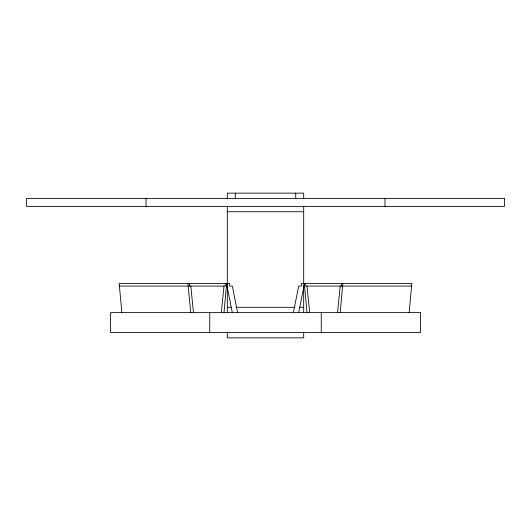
<?xml version="1.0" encoding="UTF-8"?>
<svg xmlns="http://www.w3.org/2000/svg" width="531" height="531" viewBox="0 0 531 531"><rect width="100%" height="100%" fill="white"/><g stroke="black" fill="none" stroke-linecap="round" stroke-linejoin="round"><path stroke-width="0.8" d="M221.341 312.626L223.996 286.076M223.996 312.626L226.651 283.421L119.176 283.421L121.831 312.626M337.537 312.626L340.192 286.076M340.192 312.626L342.847 283.421M409.169 312.626L411.824 283.421L304.349 283.421L307.004 312.626M293.377 312.626L298.688 286.076L301.342 286.076L301.342 283.421L303.998 283.421L303.998 286.076L298.688 312.626M227.314 211.736L303.686 211.736M119.176 286.076L188.153 286.076L190.808 312.626M189.169 286.076L225.323 286.076L225.323 283.421M341.831 286.076L305.677 286.076L305.677 283.421M342.847 286.076L411.824 286.076M227.314 307.316L231.423 307.316M236.089 307.316L294.911 307.316M299.577 307.316L303.686 307.316M237.622 312.626L232.312 286.076L229.657 286.076L229.657 283.421L227.002 283.421L227.002 286.076L232.312 312.626M307.004 286.076L309.659 312.626M190.808 286.076L193.463 312.626M384.975 198.461L384.975 206.426M341.519 283.421L341.519 286.076M321.255 312.626L321.255 332.539M303.686 198.806L303.686 193.151L227.314 193.151L227.314 198.806M303.686 206.081L303.686 283.946M303.686 285.585L303.686 312.646M303.686 332.214L303.686 337.849L227.314 337.849L227.314 332.214M295.721 193.151L295.721 198.461M235.279 193.151L235.279 198.461M227.314 206.081L227.314 312.646M209.745 312.626L209.745 332.539M189.481 283.421L189.481 286.076M188.153 283.421L188.153 286.076M146.025 198.461L146.025 206.426M504.45 198.461L26.55 198.461L26.55 206.426L504.45 206.426L504.45 198.461M420.452 312.626L110.548 312.626L110.548 332.539L420.452 332.539L420.452 312.626"/></g></svg>
